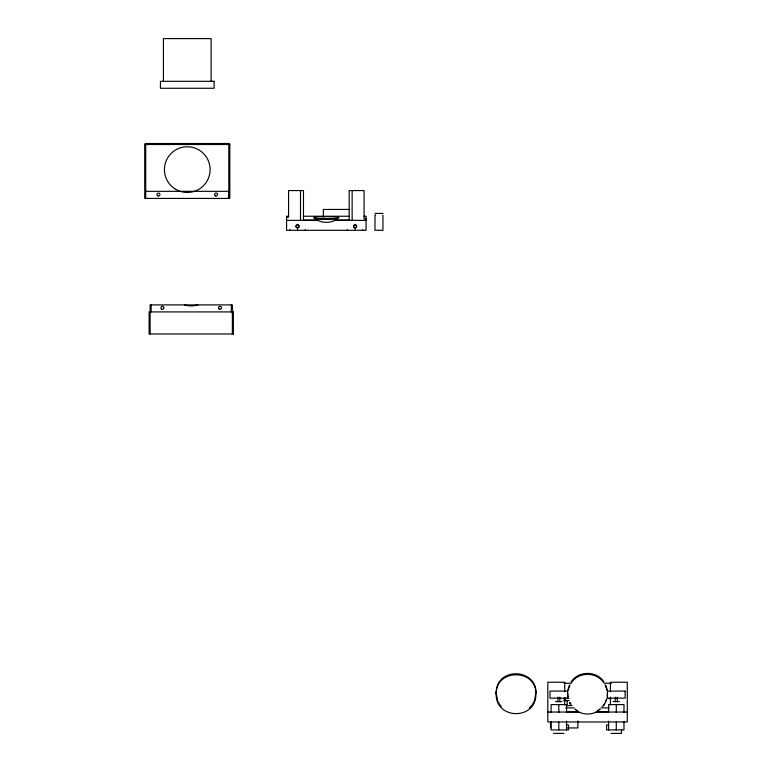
<?xml version="1.0" encoding="UTF-8"?>
<svg xmlns="http://www.w3.org/2000/svg" width="772" height="772" viewBox="0 0 772 772"><rect width="100%" height="100%" fill="white"/><g stroke="black" fill="none" stroke-linecap="round" stroke-linejoin="round"><path stroke-width="1.16" d="M496.174 694.163L496.193 692.194M567.709 693.188L567.903 697.077M496.193 693.188C495.769 665.975 538.798 668.089 535.884 695.138C535.247 720.411 495.518 719.436 496.193 694.144M496.271 692.214C497.284 669.006 534.793 669.006 535.807 692.214M607.207 697.077L607.4 693.188M567.903 690.255L569.205 685.575M568.067 690.293L570.035 684.803M534.745 699.866L535.884 692.194M606.56 699.934L603.511 706.004M606.261 699.866L605.509 701.661M533.992 701.661L534.388 700.773M533.558 702.539L532.555 704.209M604.592 703.388L603.511 705.01M571.039 682.139C578.141 670.511 596.968 670.511 604.071 682.139M531.995 705.01L529.38 707.895M571.598 682.332C578.865 671.746 596.245 671.746 603.511 682.332M602.276 706.515L602.913 705.772M286.586 220.367L317.659 220.367L315.304 219.026L337.335 219.026L335.019 220.348L366.053 220.367M597.181 711.543L598.57 710.694A19.869 19.869 0 0 1 576.539 710.694L577.813 711.475M145.705 143.515L228.821 143.515A0.994 0.994 0 0 1 229.815 144.509L229.815 198.423L144.731 198.423L144.711 144.509A0.994 0.994 0 0 1 145.705 143.515L145.725 198.423M144.731 144.509L229.795 144.509M145.725 191.331L228.801 191.331L228.801 198.423L228.821 143.534M349.697 209.444L323.343 209.444L323.343 217.096M375.009 213.419L382.922 213.419M375.636 215.021L375.009 215.021L374.989 230.307L382.941 230.307L382.941 215.021M288.574 216.237L286.586 216.237L286.586 230.307L366.053 230.307L366.053 216.237L364.066 216.237M303.473 216.237L348.809 216.237M286.586 217.106L288.574 217.106L288.574 190.568L303.473 190.568L303.473 220.367M366.053 218.939L364.066 218.939L364.066 190.568L349.166 190.568L349.166 220.367M303.473 220.068L317.06 220.068M335.588 220.068L349.166 220.068M233.347 311.917L149.121 311.917L149.112 333.987L233.347 333.987M564.1 683.239L571.203 683.239M604.36 683.239L611.472 683.239M563.907 698.515L568.839 698.515M606.734 698.515L611.472 698.515M563.907 700.127L565.683 700.127M563.936 700.619L567.266 700.619M567.488 700.619L569.369 700.619M555.608 701.613L562.035 701.613M613.074 701.613L619.501 701.613M566.166 705.589L572.11 705.589M565.886 707.914L574.31 707.914M600.799 707.914L609.224 707.914M566.571 711.736L578.286 711.736M596.824 711.736L608.539 711.736M547.821 712.045L578.894 712.045M596.216 712.045L627.289 712.045M566.523 724.956L568.51 724.956L568.51 729.926L551.121 729.926L551.121 721.482M608.587 724.956L606.599 724.956L606.599 729.926L623.979 729.926L623.979 721.482M567.285 727.938L577.871 727.938L577.871 720.884M553.611 733.4L564.043 733.4M611.067 733.4L621.499 733.4L621.499 729.926M501.317 706.515L499.523 704.209M571.039 704.209L570.035 702.539M570.518 704.382L569.601 702.655M499.002 703.388L498.075 701.661M605.074 684.803L607.043 690.293M605.904 685.575L607.207 690.255M497.689 700.773L496.174 693.169M567.903 696.083L568.067 697.048M623.979 712.508L623.979 704.595L608.587 704.595L608.587 712.228M617.282 697.145L617.282 701.613M616.288 704.595L616.288 712.508M616.288 722.013L616.288 729.926M615.294 697.145L615.294 701.613M610.401 691.78L610.401 682.245L627.289 682.245L627.289 721.974L547.821 721.974L547.821 682.245L564.708 682.245L564.708 691.78M610.401 697.145L610.401 704.894M608.587 721.135L608.587 729.926M570.469 703.601L570.469 705.589M567.188 700.619L567.188 705.589M566.523 712.228L566.523 704.595L551.121 704.595L551.121 712.508M566.523 721.135L566.523 729.926M564.708 697.743L564.708 704.894M559.816 697.145L559.816 701.613M558.822 704.595L558.822 712.508M558.822 722.013L558.822 729.926M557.828 697.145L557.828 701.613M550.552 721.974L550.552 727.938M362.753 229.68L362.753 230.307M355.052 224.285L355.052 224.845A1.486 1.467 -90 0 0 353.653 226.331A1.486 1.467 -90 0 0 355.052 227.817L355.052 228.126M355.052 229.68L355.052 230.307M352.148 190.568L352.148 220.367M347.352 229.68L347.352 230.307M305.287 229.68L305.287 230.307M300.501 190.568L300.501 220.367M297.587 224.285L297.587 224.845A1.486 1.467 2.9 0 1 299.005 226.331A1.486 1.467 2.9 0 1 297.587 227.798M297.587 229.68L297.587 230.307M289.896 229.68L289.896 230.307M233.366 311.917L233.366 333.987M232.372 333.987L232.362 304.901L150.115 304.901L150.106 333.987M231.359 304.901L231.359 311.917M211.103 81.311L211.103 38.6L163.423 38.6L163.423 81.311M151.119 304.901L151.119 311.917M337.335 219.026A19.869 19.869 0 0 1 315.304 219.026M355.13 224.864A1.486 1.467 2.8 0 1 356.616 226.331A1.486 1.467 2.8 0 1 355.13 227.798M297.519 227.798A1.486 1.467 -2.8 0 1 296.023 226.331A1.486 1.467 -2.8 0 1 297.519 224.864M197.902 304.901A22.842 22.842 0 0 1 184.576 304.901M599.39 709.063A12.622 1.1 0 0 1 597.779 710.095M576.993 710.047A12.622 1.1 0 0 1 575.507 709.121M214.085 81.311L160.441 81.311L160.441 88.269L214.085 88.269L214.085 81.311M567.661 691.085L549.982 691.085L549.982 698.139L567.661 698.139L567.661 691.085M625.127 691.085L607.448 691.085L607.448 698.139L625.127 698.139L625.127 691.085M319.965 218.727A12.622 1.1 0 0 0 338.947 217.781A12.622 1.1 0 0 0 320.062 216.816A12.622 1.1 0 0 0 319.965 218.727M354.377 227.624A1.486 1.486 0 0 0 356.616 226.331A1.486 1.486 0 0 0 354.377 225.038A1.486 1.486 0 0 0 354.377 227.624M296.776 227.624A1.486 1.486 0 0 0 299.005 226.331A1.486 1.486 0 0 0 296.776 225.038A1.486 1.486 0 0 0 296.776 227.624M219.296 309.07A1.486 1.486 0 0 0 221.535 307.777A1.486 1.486 0 0 0 219.296 306.484A1.486 1.486 0 0 0 219.296 309.07M161.686 309.07A1.486 1.486 0 0 0 163.925 307.777A1.486 1.486 0 0 0 161.686 306.484A1.486 1.486 0 0 0 161.686 309.07M175.842 189.401A22.842 22.842 0 0 0 210.109 169.618A22.842 22.842 0 0 0 175.842 149.826A22.842 22.842 0 0 0 175.842 189.401M215.32 195.837A1.486 1.486 0 0 0 217.559 194.544A1.486 1.486 0 0 0 215.32 193.251A1.486 1.486 0 0 0 215.32 195.837M157.71 195.837A1.486 1.486 0 0 0 159.949 194.544A1.486 1.486 0 0 0 157.71 193.251A1.486 1.486 0 0 0 157.71 195.837"/></g></svg>
